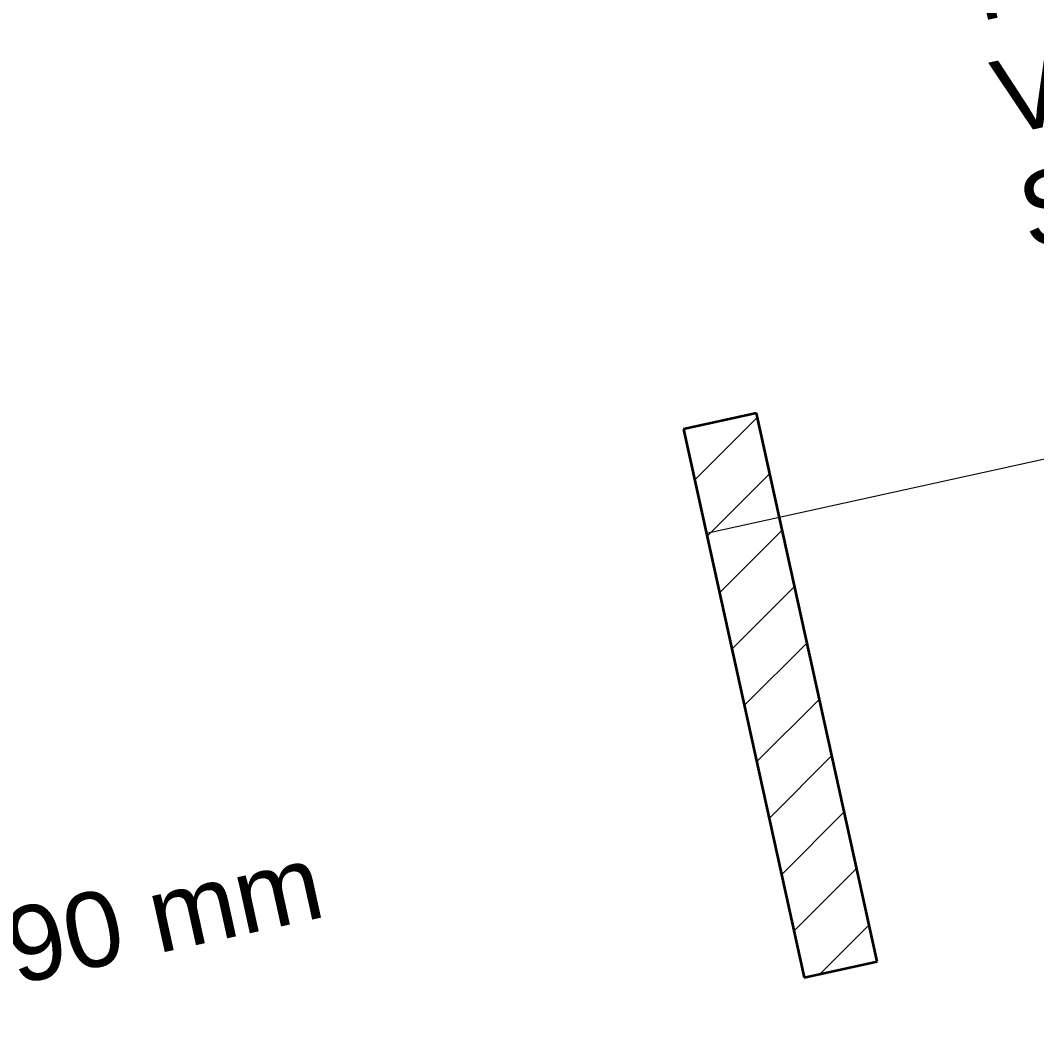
# Model space of a CAD drawing. Header units: millimetres. Extents: x 797631 to 820807, y -100094 to -82576.
# Drawn here: x 809342 to 812058, y -91024 to -88298 of the extents above; entities that cross this region are included whole.
import ezdxf

# ---------------------------------------------------------------- set-up
doc = ezdxf.new("R2010")
doc.units = ezdxf.units.MM
doc.header["$MEASUREMENT"] = 0
doc.layers.add('New_0', color=7, linetype='Continuous')
for name, color, linetype, lineweight in [('New_0_Pen_No__27', 7, 'Continuous', 35), ('New_Annotation - Text_Pen_No__1', 7, 'Continuous', 13), ('New_Shell - Roof_Pen_No__1', 7, 'Continuous', 13)]:
    doc.layers.add(name, color=color, linetype=linetype, lineweight=lineweight)
doc.styles.add('GENERATED_STYLE_2', font='')
doc.styles.get('GENERATED_STYLE_2').set_extended_font_data('Arial', bold=True)

msp = doc.modelspace()

# ---------------------------------------------------------------- hatches: boundary and pattern name
at = {"layer": 'New_0', "linetype": 'Continuous', "lineweight": 0, "true_color": 0x000000}
h = msp.add_hatch(dxfattribs=at)
h.set_pattern_fill('Common_Brick_0001', color=18, style=0, pattern_type=2)
h.set_pattern_definition([(45, (0, 0), (-91.923878, 91.923878), [])])
h.paths.add_polyline_path([(811631.6, -90813), (811309, -89348.1), (811113.7, -89391.1), (811436.3, -90856)])

# ---------------------------------------------------------------- linework, layer by layer
at = {"layer": 'New_0_Pen_No__27', "color": 7, "linetype": 'Continuous', "lineweight": 35, "flags": 128}
for points in [[(811309, -89348.1), (811113.7, -89391.1)], [(811631.6, -90813), (811309, -89348.1)], [(811113.7, -89391.1), (811436.3, -90856)], [(811436.3, -90856), (811631.6, -90813)]]:
    msp.add_lwpolyline(points, dxfattribs=at)
at = {"layer": 'New_Shell - Roof_Pen_No__1', "color": 7, "linetype": 'Continuous', "lineweight": 13}
msp.add_line((815028.5, -88821), (811175.1, -89669.6), dxfattribs=at)

# ---------------------------------------------------------------- texts
at = {"layer": 'New_Annotation - Text_Pen_No__1', "color": 7, "linetype": 'Continuous', "lineweight": 13, "char_height": 200, "attachment_point": 1, "rotation": 12.42, "style": 'GENERATED_STYLE_2'}
for s, insert, line_spacing_factor in [('\\A1;{\\pql;\\fArial|b1|i0|c0|p34;SS-02 Metallkarkass sisesein saunas\\P\\pql;\\fArial|b0|i0|c0|p34;Siseviimistlus vastavalt SA osale^I\\P\\pql;\\fArial|b0|i0|c0|p34;Kipsplaat vastavalt ruumi nõuetele\\fArial|b0|i0|c0|p34; \\fArial|b0|i0|c0|p34;12,5 mm\\P\\pql;\\fArial|b0|i0|c0|p34;Kipsplaat vastavalt ruumi nõuetele\\fArial|b0|i0|c0|p34; \\fArial|b0|i0|c0|p34;12,5 mm\\P\\pql;\\fArial|b0|i0|c0|p34;Metallkarkass,s. 600mm vahel mineraalvill\\fArial|b0|i0|c0|p34; \\fArial|b0|i0|c0|p34;66 mm\\P\\pql;\\fArial|b0|i0|c0|p34;ISOVER REK soojustus või analoog, vuugid teibitud^I25 mm\\P\\pql;\\fArial|b0|i0|c0|p34;Vertikaalne roov, tuulutusvahe\\fArial|b0|i0|c0|p34; \\fArial|b0|i0|c0|p34;32 mm\\P\\pql;\\fArial|b0|i0|c0|p34;Sauna voodrilaud vastavalt SA osale^I}', (811524, -86582.9), 0.936154), ('\\A1;{\\pql;\\fArial|b1|i0|c0|p34;VS-03 Fassaadiplaadiga välissein\\P\\pql;\\fArial|b0|i0|c0|p34;Fassaadiplaat^I^I^I^I\\P\\pql;\\fArial|b0|i0|c0|p34;Kinnitusroov vastavalt tootja poolsetele juhsitele\\P\\pql;\\fArial|b0|i0|c0|p34;PIR-soojustus alumiiniumkattega 200 mm\\P\\pql;\\fArial|b0|i0|c0|p34;Õõnesbetoonplokk vastavalt EK osale, täisbetoneeritud 190 mm\\P\\pql;\\fArial|b0|i0|c0|p34;Siseviimistlus vastavalt SA osale}', (802108, -91011.7), 0.915018)]:
    msp.add_mtext(s, dxfattribs=dict(at, insert=insert, line_spacing_factor=line_spacing_factor))

doc.saveas('drawing.dxf')
